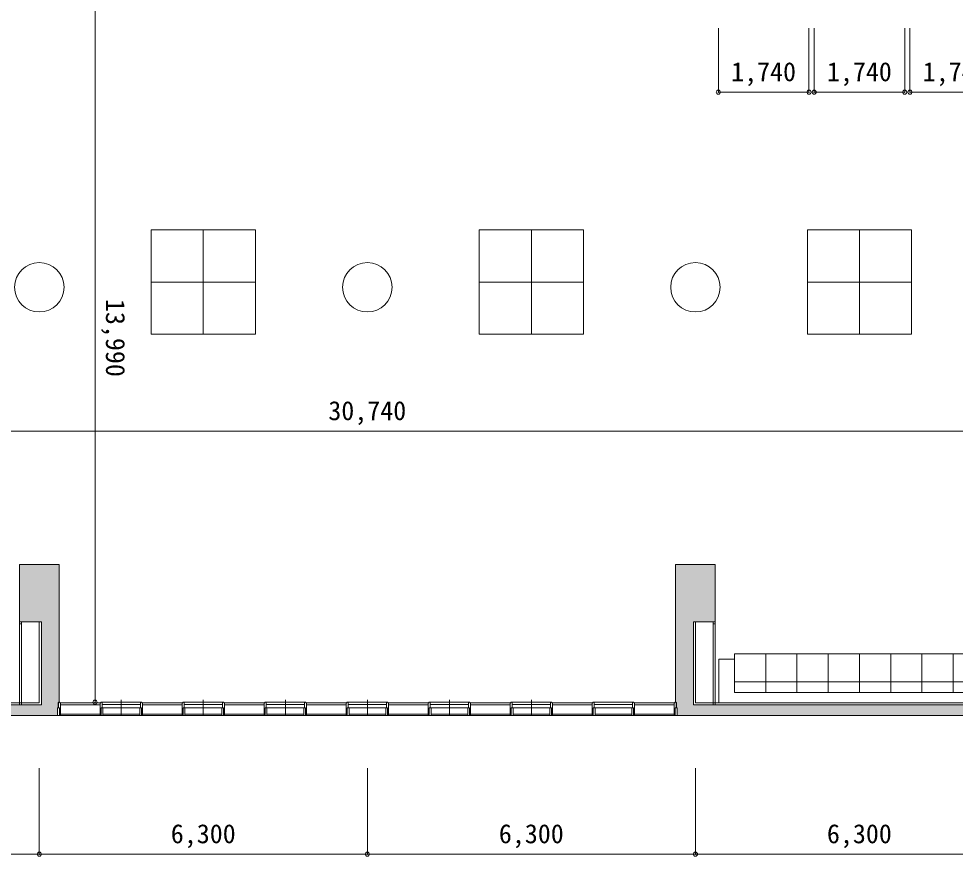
# Model space of a CAD drawing. Units: millimetres, scale not verified. Extents: x -61855 to 52913, y -114842 to -21833.
# Drawn here: x -32912 to -14927, y -108868 to -92783 of the extents above; entities that cross this region are included whole.
import ezdxf
from ezdxf.enums import TextEntityAlignment as Align

# ---------------------------------------------------------------- set-up
doc = ezdxf.new("R2010")
doc.units = ezdxf.units.MM
doc.header["$LTSCALE"] = 200
doc.header["$PDMODE"] = 32
doc.header["$PDSIZE"] = 80
for name, color, linetype, lineweight in [('0-1_躯体', 7, 'Continuous', 9), ('0-2_建具', 7, 'Continuous', 9), ('0-6_寸法', 4, 'Continuous', 5), ('0-8_備品', 2, 'Continuous', 5)]:
    doc.layers.add(name, color=color, linetype=linetype, lineweight=lineweight)
doc.styles.add('ＭＳ ゴシック', font='')
doc.styles.get('ＭＳ ゴシック').set_extended_font_data('MS Gothic')

msp = doc.modelspace()

# ---------------------------------------------------------------- linework, layer by layer
at = {"layer": '0-1_躯体'}
for p, q in [((-32136.8, -103265), (-32896.8, -103265)), ((-32896.8, -103265), (-32896.8, -105960)), ((-32136.8, -103265), (-32136.8, -105910)), ((-20296.8, -103265), (-19536.8, -103265)), ((-20296.8, -103265), (-20296.8, -105910)), ((-19536.8, -103265), (-19536.8, -105960)), ((-32476.8, -104365), (-32896.8, -104365)), ((-32896.8, -104405), (-32856.8, -104405)), ((-32856.8, -105960), (-32856.8, -104365)), ((-32516.8, -105920), (-32516.8, -104365)), ((-32476.8, -105960), (-32476.8, -104365)), ((-19956.8, -105960), (-19956.8, -104365)), ((-19956.8, -104365), (-19536.8, -104365)), ((-19916.8, -105920), (-19916.8, -104365)), ((-19576.8, -105960), (-19576.8, -104365)), ((-19536.8, -104405), (-19576.8, -104405)), ((-38816.8, -105920), (-32516.8, -105920)), ((-32149.3, -105910), (-32136.8, -105910)), ((-32149.3, -106015), (-32149.3, -105910)), ((-13616.8, -105920), (-19916.8, -105920)), ((-32476.8, -105960), (-38856.8, -105960)), ((-32164.3, -106165), (-32164.3, -106015)), ((-32149.3, -106015), (-32164.3, -106015)), ((-19956.8, -105960), (-13576.8, -105960)), ((-13236.8, -106165), (-39196.8, -106165))]:
    msp.add_line(p, q, dxfattribs=at)
msp.add_lwpolyline([(-20269.3, -106165), (-20269.3, -106015), (-20284.3, -106015), (-20284.3, -105910), (-20296.8, -105910)], dxfattribs=at)
for centre in [(-32516.8, -97940), (-26216.8, -97940), (-19916.8, -97940)]:
    msp.add_circle(centre, 475, dxfattribs=at)
at = {"layer": '0-1_躯体', "color": 9}
for points in [[(-32896.8, -104365), (-32136.8, -104365), (-32896.8, -103265), (-32136.8, -103265)], [(-19536.8, -104365), (-19536.8, -103265), (-20296.8, -104365), (-20296.8, -103265)], [(-32164.3, -106165), (-32164.3, -104365), (-32476.8, -106165), (-32476.8, -104365)], [(-32136.8, -105910), (-32136.8, -104365), (-32164.3, -105910), (-32164.3, -104365)], [(-20296.8, -105910), (-19956.8, -105910), (-20296.8, -104365), (-19956.8, -104365)], [(-32164.3, -106015), (-32149.3, -106015), (-32164.3, -105910), (-32149.3, -105910)], [(-19956.8, -105960), (-19956.8, -105910), (-20284.3, -105960), (-20284.3, -105910)], [(-20269.3, -106015), (-20269.3, -105910), (-20284.3, -106015), (-20284.3, -105910)], [(-39196.8, -106165), (-32476.8, -106165), (-39196.8, -105960), (-32476.8, -105960)], [(-20269.3, -106165), (-13576.8, -106165), (-20269.3, -105960), (-13576.8, -105960)]]:
    msp.add_solid(points, dxfattribs=at)
at = {"layer": '0-2_建具'}
for p, q in [((-32124.3, -105910), (-32149.3, -105910)), ((-32149.3, -106015), (-32149.3, -105910)), ((-32124.3, -105920), (-32124.3, -105910)), ((-32124.3, -105910), (-32124.3, -105920)), ((-32124.3, -105920), (-31729.3, -105920)), ((-32109.3, -105920), (-32109.3, -106165)), ((-32109.3, -106165), (-32109.3, -105920)), ((-31334.3, -105920), (-31729.3, -105920)), ((-31349.3, -106165), (-31349.3, -105920)), ((-31334.3, -105910), (-31334.3, -105920)), ((-31309.3, -105910), (-31334.3, -105910)), ((-30554.3, -105910), (-31329.3, -105910)), ((-31309.3, -106015), (-31309.3, -105910)), ((-30941.8, -106165), (-30941.8, -105866.1)), ((-30574.3, -106015), (-30574.3, -105910)), ((-30549.3, -105910), (-30574.3, -105910)), ((-30549.3, -105920), (-30549.3, -105910)), ((-30549.3, -105920), (-30154.3, -105920)), ((-30534.3, -105920), (-30534.3, -106165)), ((-29759.3, -105920), (-30154.3, -105920)), ((-29774.3, -106165), (-29774.3, -105920)), ((-29759.3, -105910), (-29759.3, -105920)), ((-29734.3, -105910), (-29759.3, -105910)), ((-28979.3, -105910), (-29754.3, -105910)), ((-29734.3, -106015), (-29734.3, -105910)), ((-29366.8, -106165), (-29366.8, -105866.1)), ((-28999.3, -106015), (-28999.3, -105910)), ((-28974.3, -105910), (-28999.3, -105910)), ((-28974.3, -105920), (-28974.3, -105910)), ((-28974.3, -105920), (-28579.3, -105920)), ((-28959.3, -105920), (-28959.3, -106165)), ((-28184.3, -105920), (-28579.3, -105920)), ((-28199.3, -106165), (-28199.3, -105920)), ((-28184.3, -105910), (-28184.3, -105920)), ((-28159.3, -105910), (-28184.3, -105910)), ((-27404.3, -105910), (-28179.3, -105910)), ((-28159.3, -106015), (-28159.3, -105910)), ((-27791.8, -106165), (-27791.8, -105866.1)), ((-27424.3, -106015), (-27424.3, -105910)), ((-27399.3, -105910), (-27424.3, -105910)), ((-27399.3, -105920), (-27399.3, -105910)), ((-27399.3, -105920), (-27004.3, -105920)), ((-27384.3, -105920), (-27384.3, -106165)), ((-26609.3, -105920), (-27004.3, -105920)), ((-26624.3, -106165), (-26624.3, -105920)), ((-26609.3, -105910), (-26609.3, -105920)), ((-26584.3, -105910), (-26609.3, -105910)), ((-25829.3, -105910), (-26604.3, -105910)), ((-26584.3, -106015), (-26584.3, -105910)), ((-26216.8, -106165), (-26216.8, -105866.1)), ((-25849.3, -106015), (-25849.3, -105910)), ((-25824.3, -105910), (-25849.3, -105910)), ((-25824.3, -105920), (-25824.3, -105910)), ((-25824.3, -105920), (-25429.3, -105920)), ((-25809.3, -105920), (-25809.3, -106165)), ((-25034.3, -105920), (-25429.3, -105920)), ((-25049.3, -106165), (-25049.3, -105920)), ((-25034.3, -105910), (-25034.3, -105920)), ((-25009.3, -105910), (-25034.3, -105910)), ((-24254.3, -105910), (-25029.3, -105910)), ((-25009.3, -106015), (-25009.3, -105910)), ((-24641.8, -106165), (-24641.8, -105866.1)), ((-24274.3, -106015), (-24274.3, -105910)), ((-24249.3, -105910), (-24274.3, -105910)), ((-24249.3, -105920), (-24249.3, -105910)), ((-24249.3, -105920), (-23854.3, -105920)), ((-24234.3, -105920), (-24234.3, -106165)), ((-23459.3, -105920), (-23854.3, -105920)), ((-23474.3, -106165), (-23474.3, -105920)), ((-23459.3, -105910), (-23459.3, -105920)), ((-23434.3, -105910), (-23459.3, -105910)), ((-22679.3, -105910), (-23454.3, -105910)), ((-23434.3, -106015), (-23434.3, -105910)), ((-23066.8, -106165), (-23066.8, -105866.1)), ((-22699.3, -106015), (-22699.3, -105910)), ((-22674.3, -105910), (-22699.3, -105910)), ((-22674.3, -105920), (-22674.3, -105910)), ((-22674.3, -105920), (-22279.3, -105920)), ((-22659.3, -105920), (-22659.3, -106165)), ((-21884.3, -105920), (-22279.3, -105920)), ((-21899.3, -106165), (-21899.3, -105920)), ((-21884.3, -105910), (-21884.3, -105920)), ((-21859.3, -105910), (-21884.3, -105910)), ((-21104.3, -105910), (-21879.3, -105910)), ((-21859.3, -106015), (-21859.3, -105910)), ((-21124.3, -106015), (-21124.3, -105910)), ((-21099.3, -105910), (-21124.3, -105910)), ((-21099.3, -105920), (-21099.3, -105910)), ((-21099.3, -105920), (-20704.3, -105920)), ((-21084.3, -105920), (-21084.3, -106165)), ((-20309.3, -105920), (-20704.3, -105920)), ((-20324.3, -106165), (-20324.3, -105920)), ((-20309.3, -105910), (-20309.3, -105920)), ((-32129.3, -106015), (-32164.3, -106015)), ((-32164.3, -106165), (-32164.3, -106015)), ((-32164.3, -106015), (-32129.3, -106015)), ((-32164.3, -106165), (-32164.3, -106015)), ((-32129.3, -106165), (-32129.3, -106015)), ((-32129.3, -106165), (-32129.3, -106015)), ((-32109.3, -105960), (-31729.3, -105960)), ((-31349.3, -105960), (-31729.3, -105960)), ((-30554.3, -106015), (-31329.3, -106015)), ((-31329.3, -106165), (-31329.3, -106015)), ((-30574.3, -105955), (-31309.3, -105955)), ((-31294.3, -106165), (-31294.3, -106015)), ((-30589.3, -106165), (-30589.3, -106015)), ((-30554.3, -106165), (-30554.3, -106015)), ((-30534.3, -105960), (-30154.3, -105960)), ((-29774.3, -105960), (-30154.3, -105960)), ((-28979.3, -106015), (-29754.3, -106015)), ((-29754.3, -106165), (-29754.3, -106015)), ((-28999.3, -105955), (-29734.3, -105955)), ((-29719.3, -106165), (-29719.3, -106015)), ((-29014.3, -106165), (-29014.3, -106015)), ((-28979.3, -106165), (-28979.3, -106015)), ((-28959.3, -105960), (-28579.3, -105960)), ((-28199.3, -105960), (-28579.3, -105960)), ((-27404.3, -106015), (-28179.3, -106015)), ((-28179.3, -106165), (-28179.3, -106015)), ((-27424.3, -105955), (-28159.3, -105955)), ((-28144.3, -106165), (-28144.3, -106015)), ((-27439.3, -106165), (-27439.3, -106015)), ((-27404.3, -106165), (-27404.3, -106015)), ((-27384.3, -105960), (-27004.3, -105960)), ((-26624.3, -105960), (-27004.3, -105960)), ((-25829.3, -106015), (-26604.3, -106015)), ((-26604.3, -106165), (-26604.3, -106015)), ((-25849.3, -105955), (-26584.3, -105955)), ((-26569.3, -106165), (-26569.3, -106015)), ((-25864.3, -106165), (-25864.3, -106015)), ((-25829.3, -106165), (-25829.3, -106015)), ((-25809.3, -105960), (-25429.3, -105960)), ((-25049.3, -105960), (-25429.3, -105960)), ((-24254.3, -106015), (-25029.3, -106015)), ((-25029.3, -106165), (-25029.3, -106015)), ((-24274.3, -105955), (-25009.3, -105955)), ((-24994.3, -106165), (-24994.3, -106015)), ((-24289.3, -106165), (-24289.3, -106015)), ((-24254.3, -106165), (-24254.3, -106015)), ((-24234.3, -105960), (-23854.3, -105960)), ((-23474.3, -105960), (-23854.3, -105960)), ((-22679.3, -106015), (-23454.3, -106015)), ((-23454.3, -106165), (-23454.3, -106015)), ((-22699.3, -105955), (-23434.3, -105955)), ((-23419.3, -106165), (-23419.3, -106015)), ((-22714.3, -106165), (-22714.3, -106015)), ((-22679.3, -106165), (-22679.3, -106015)), ((-22659.3, -105960), (-22279.3, -105960)), ((-21899.3, -105960), (-22279.3, -105960)), ((-21104.3, -106015), (-21879.3, -106015)), ((-21879.3, -106165), (-21879.3, -106015)), ((-21124.3, -105955), (-21859.3, -105955)), ((-21844.3, -106165), (-21844.3, -106015)), ((-21139.3, -106165), (-21139.3, -106015)), ((-21104.3, -106165), (-21104.3, -106015)), ((-21084.3, -105960), (-20704.3, -105960)), ((-20324.3, -105960), (-20704.3, -105960)), ((-20269.3, -106015), (-20304.3, -106015)), ((-20304.3, -106165), (-20304.3, -106015)), ((-20269.3, -106165), (-20269.3, -106015)), ((-31729.3, -106165), (-32164.3, -106165)), ((-32109.3, -106140), (-31729.3, -106140)), ((-31349.3, -106140), (-31729.3, -106140)), ((-31294.3, -106165), (-31729.3, -106165)), ((-31315.2, -106165), (-30154.3, -106165)), ((-30589.3, -106140), (-31294.3, -106140)), ((-30534.3, -106140), (-30154.3, -106140)), ((-29774.3, -106140), (-30154.3, -106140)), ((-29719.3, -106165), (-30154.3, -106165)), ((-29740.2, -106165), (-28579.3, -106165)), ((-29014.3, -106140), (-29719.3, -106140)), ((-28959.3, -106140), (-28579.3, -106140)), ((-28199.3, -106140), (-28579.3, -106140)), ((-28144.3, -106165), (-28579.3, -106165)), ((-28165.2, -106165), (-27004.3, -106165)), ((-27439.3, -106140), (-28144.3, -106140)), ((-27384.3, -106140), (-27004.3, -106140)), ((-26624.3, -106140), (-27004.3, -106140)), ((-26569.3, -106165), (-27004.3, -106165)), ((-26590.2, -106165), (-25429.3, -106165)), ((-25864.3, -106140), (-26569.3, -106140)), ((-25809.3, -106140), (-25429.3, -106140)), ((-25049.3, -106140), (-25429.3, -106140)), ((-24994.3, -106165), (-25429.3, -106165)), ((-25015.2, -106165), (-23854.3, -106165)), ((-24289.3, -106140), (-24994.3, -106140)), ((-24234.3, -106140), (-23854.3, -106140)), ((-23474.3, -106140), (-23854.3, -106140)), ((-23419.3, -106165), (-23854.3, -106165)), ((-23440.2, -106165), (-22279.3, -106165)), ((-22714.3, -106140), (-23419.3, -106140)), ((-22659.3, -106140), (-22279.3, -106140)), ((-21899.3, -106140), (-22279.3, -106140)), ((-21844.3, -106165), (-22279.3, -106165)), ((-21865.2, -106165), (-20704.3, -106165)), ((-21139.3, -106140), (-21844.3, -106140)), ((-21084.3, -106140), (-20704.3, -106140)), ((-20324.3, -106140), (-20704.3, -106140)), ((-20269.3, -106165), (-20704.3, -106165))]:
    msp.add_line(p, q, dxfattribs=at)
msp.add_lwpolyline([(-20284.3, -106015), (-20284.3, -105910), (-20309.3, -105910)], dxfattribs=at)
at = {"layer": '0-6_寸法'}
for p, q in [((-31446.8, -91920), (-31446.8, -105910)), ((-19476.8, -94193.3), (-19476.8, -92964.4)), ((-17736.8, -94193.3), (-17736.8, -92964.4)), ((-17636.8, -94193.3), (-17636.8, -92964.4)), ((-15896.8, -94193.3), (-15896.8, -92964.4)), ((-15796.8, -94193.3), (-15796.8, -92964.4)), ((-17736.8, -94193.3), (-19476.8, -94193.3)), ((-15896.8, -94193.3), (-17636.8, -94193.3)), ((-14056.8, -94193.3), (-15796.8, -94193.3)), ((-10846.8, -100702.9), (-41586.8, -100702.9)), ((-32516.8, -108828.1), (-32516.8, -107175.4)), ((-26216.8, -108828.1), (-26216.8, -107175.4)), ((-19916.8, -108828.1), (-19916.8, -107175.4)), ((-38816.8, -108828.1), (-32516.8, -108828.1)), ((-32516.8, -108828.1), (-26216.8, -108828.1)), ((-26216.8, -108828.1), (-19916.8, -108828.1)), ((-19916.8, -108828.1), (-13616.8, -108828.1))]:
    msp.add_line(p, q, dxfattribs=at)
for p in [(-19476.8, -94193.3), (-17736.8, -94193.3), (-17636.8, -94193.3), (-15896.8, -94193.3), (-15796.8, -94193.3), (-31446.8, -105910), (-32516.8, -108828.1), (-26216.8, -108828.1), (-19916.8, -108828.1)]:
    msp.add_point(p, dxfattribs=at)
at = {"layer": '0-8_備品'}
for p, q in [((-30366.8, -97840), (-30366.8, -96840)), ((-29366.8, -96840), (-30366.8, -96840)), ((-24066.8, -97840), (-24066.8, -96840)), ((-23066.8, -96840), (-24066.8, -96840)), ((-17766.8, -97840), (-17766.8, -96840)), ((-16766.8, -96840), (-17766.8, -96840)), ((-16766.8, -97840), (-16766.8, -98840)), ((-15766.8, -97840), (-15766.8, -98840)), ((-15766.8, -98840), (-17766.8, -98840)), ((-19166.8, -104980), (-18566.8, -104980)), ((-19166.8, -104980), (-19166.8, -105520)), ((-18566.8, -104980), (-17966.8, -104980)), ((-18566.8, -104980), (-18566.8, -105520)), ((-18566.8, -104980), (-18566.8, -105520)), ((-17966.8, -104980), (-17966.8, -105520)), ((-17966.8, -104980), (-17366.8, -104980)), ((-17366.8, -104980), (-16766.8, -104980)), ((-17366.8, -104980), (-17366.8, -105720)), ((-16166.8, -104980), (-16766.8, -104980)), ((-16766.8, -104980), (-16766.8, -105720)), ((-15566.8, -104980), (-16166.8, -104980)), ((-16166.8, -104980), (-16166.8, -105720)), ((-14966.8, -104980), (-15566.8, -104980)), ((-15566.8, -104980), (-15566.8, -105720)), ((-14366.8, -104980), (-14966.8, -104980)), ((-14966.8, -104980), (-14966.8, -105520)), ((-14966.8, -104980), (-14966.8, -105720)), ((-19466.8, -105080), (-19466.8, -105920)), ((-19166.8, -105520), (-18566.8, -105520)), ((-18566.8, -105520), (-17966.8, -105520)), ((-18566.8, -105520), (-18566.8, -105720)), ((-17966.8, -105520), (-17966.8, -105720)), ((-17642.3, -105520), (-14366.8, -105520)), ((-14966.8, -105520), (-15566.8, -105520)), ((-14366.8, -105520), (-14966.8, -105520)), ((-17642.3, -105720), (-19166.8, -105720)), ((-14366.8, -105720), (-17642.3, -105720)), ((-14066.8, -105920), (-19466.8, -105920)), ((-17606.2, -105920), (-17642.3, -105920))]:
    msp.add_line(p, q, dxfattribs=at)
for points in [[(-28366.8, -96840), (-28366.8, -97840), (-29366.8, -97840), (-29366.8, -96840)], [(-22066.8, -96840), (-22066.8, -97840), (-23066.8, -97840), (-23066.8, -96840)], [(-15766.8, -96840), (-15766.8, -97840), (-16766.8, -97840), (-16766.8, -96840)]]:
    msp.add_lwpolyline(points, close=True, dxfattribs=at)
for points in [[(-28366.8, -97840), (-28366.8, -98840), (-29366.8, -98840), (-29366.8, -97840), (-30366.8, -97840), (-30366.8, -98840), (-29366.8, -98840)], [(-22066.8, -97840), (-22066.8, -98840), (-23066.8, -98840), (-23066.8, -97840), (-24066.8, -97840), (-24066.8, -98840), (-23066.8, -98840)], [(-16766.8, -97840), (-17766.8, -97840), (-17766.8, -98840)], [(-17966.8, -104980), (-17966.8, -105520), (-17366.8, -105520)], [(-17366.8, -104980), (-17366.8, -105520), (-16766.8, -105520)], [(-16166.8, -104980), (-16166.8, -105520), (-16766.8, -105520)], [(-15566.8, -104980), (-15566.8, -105520), (-16166.8, -105520)], [(-19466.8, -105080), (-19166.8, -105080), (-19166.8, -105720)]]:
    msp.add_lwpolyline(points, dxfattribs=at)

# ---------------------------------------------------------------- texts
at = {"layer": '0-6_寸法', "style": 'ＭＳ ゴシック'}
for s, p in [('1,740', (-19231.8, -94093.3)), ('1,740', (-17391.8, -94093.3)), ('1,740', (-15551.8, -94093.3)), ('30,740', (-26966.8, -100602.9)), ('6,300', (-29991.8, -108728.1)), ('6,300', (-23691.8, -108728.1)), ('6,300', (-17391.8, -108728.1))]:
    msp.add_text(s, height=366.6, dxfattribs=at).set_placement(p, align=Align.BOTTOM_LEFT)
msp.add_text('13,990', height=366.6, rotation=270, dxfattribs=at).set_placement((-31346.8, -98165), align=Align.BOTTOM_LEFT)

doc.saveas('drawing.dxf')
